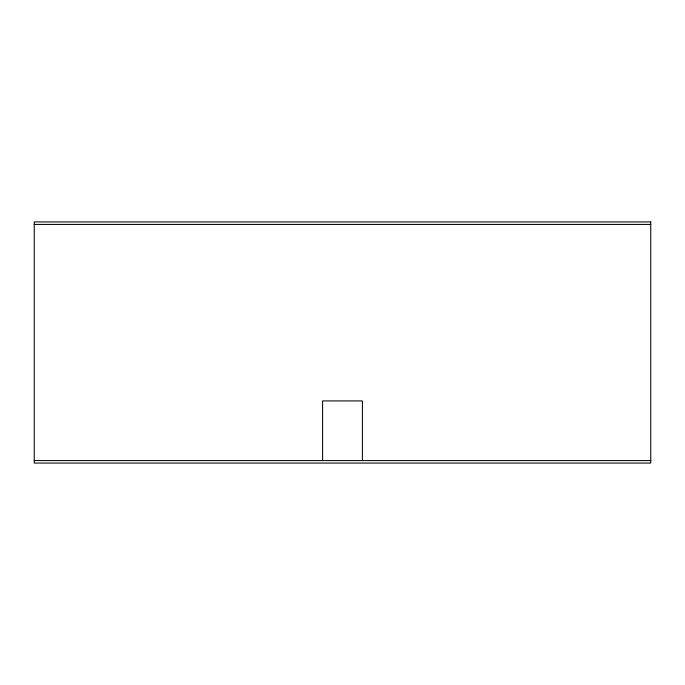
<?xml version="1.0" encoding="UTF-8"?>
<svg xmlns="http://www.w3.org/2000/svg" width="685" height="685" viewBox="0 0 685 685"><rect width="100%" height="100%" fill="white"/><g stroke="black" fill="none" stroke-linecap="round" stroke-linejoin="round"><path stroke-width="1.03" d="M34.25 224.423L650.75 224.423M34.25 460.577L650.75 460.577M362.391 460.577L362.391 400.922L322.609 400.922L322.609 460.577M650.75 221.931L34.25 221.931L34.25 463.069L650.75 463.069L650.75 221.931"/></g></svg>
